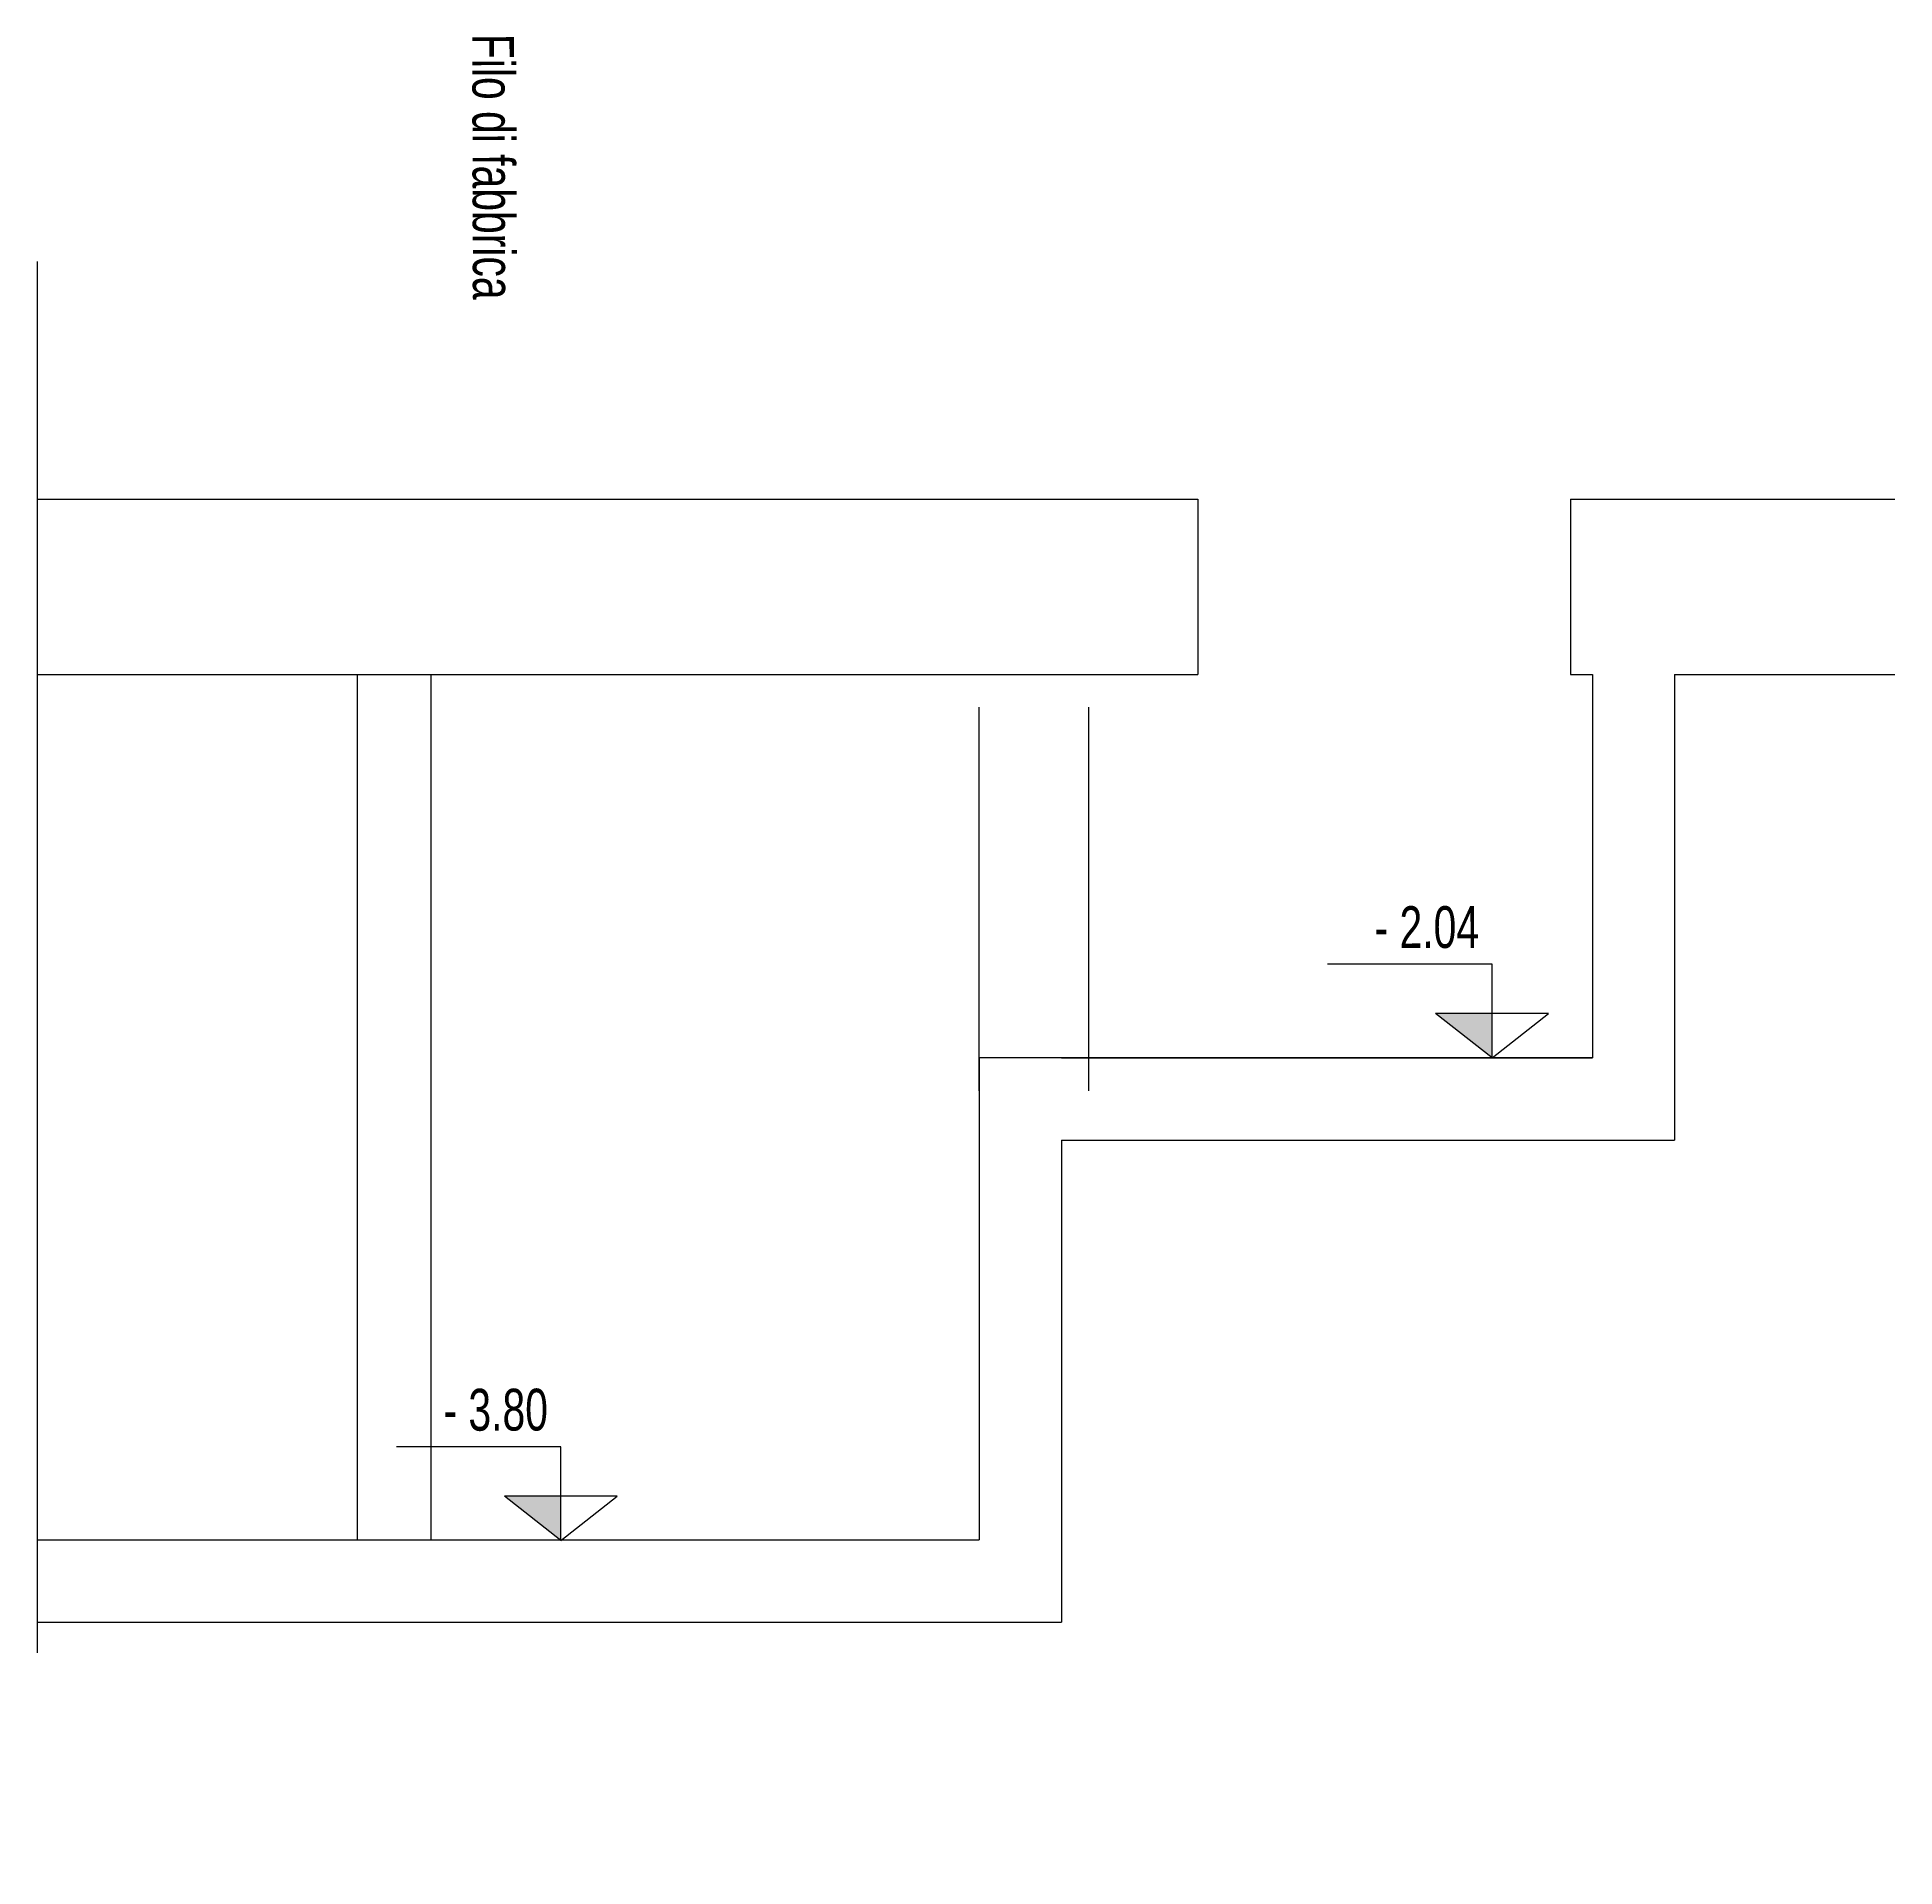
# Model space of a CAD drawing. Header units: millimetres. Extents: x 24747 to 137666, y -34589 to 43444.
# Drawn here: x 118287 to 118965, y 37867 to 38536 of the extents above; entities that cross this region are included whole.
import ezdxf

# ---------------------------------------------------------------- set-up
doc = ezdxf.new("R2010")
doc.units = ezdxf.units.MM
doc.header["$LTSCALE"] = 10
doc.linetypes.add('DASHDOT', pattern=[25.4, 12.7, -6.35, 0, -6.35])
for name, color, linetype in [('0_qt', 1, 'Continuous'), ('X_Controsoffitti', 7, 'Continuous'), ('X_MURI', 3, 'Continuous'), ('X_Serramenti Int', 1, 'Continuous'), ('X_TESTI alt', 6, 'Continuous')]:
    doc.layers.add(name, color=color, linetype=linetype)
doc.layers.add('X_SCALE', color=1, linetype='Continuous', lineweight=25)
doc.styles.add('QUOTE', font='simplex.shx', dxfattribs={"width": 0.7})

# ---------------------------------------------------------------- blocks, each defined once
blk = doc.blocks.new('per quote altimetriche')
at = {"layer": 'X_TESTI alt', "ltscale": 4}
h = blk.add_hatch(color=256, dxfattribs=at)
h.dxf.hatch_style = 1
h.paths.add_polyline_path([(-130049.51, 1536576.6), (-130032.36, 1536590.08), (-130049.51, 1536590.08)])
for p, q in [((-130049.51, 1536590.08), (-130049.51, 1536605.08)), ((-130049.51, 1536605.08), (-129999.51, 1536605.08)), ((-130066.66, 1536590.08), (-130032.36, 1536590.08)), ((-130049.51, 1536576.6), (-130049.51, 1536590.08))]:
    blk.add_line(p, q, dxfattribs=at)
for points in [[(-130049.51, 1536576.6), (-130066.66, 1536590.08)], [(-130049.51, 1536576.6), (-130032.36, 1536590.08)]]:
    blk.add_lwpolyline(points, dxfattribs=at)

msp = doc.modelspace()

# ---------------------------------------------------------------- linework, layer by layer
at = {"layer": '0_qt', "linetype": 'DASHDOT', "ltscale": 4}
msp.add_line((118287.26464, 38453.58458), (118287.26464, 37867.45747), dxfattribs=at)
at = {"layer": 'X_MURI'}
for p, q in [((118287.26464, 38366.82437), (118710.98739, 38366.82359, 0)), ((118846.98739, 38366.82359, 0), (118965.38485, 38366.82359, 0)), ((118846.98739, 38366.82359, 0), (118846.98739, 38302.82359, 0)), ((118287.26464, 38302.82437), (118710.98739, 38302.82359, 0)), ((118846.98739, 38302.82359, 0), (118854.98739, 38302.82359, 0)), ((118854.98739, 38302.82359, 0), (118854.9875, 38162.82386, 0)), ((118884.98739, 38302.82359, 0), (118965.38485, 38302.82359, 0)), ((118884.98739, 38302.82359, 0), (118884.9875, 38132.82386, 0)), ((118661.14906, 38162.82464, 0), (118854.9875, 38162.82386, 0)), ((118661.14906, 38132.82465, 0), (118661.14896, 37956.82398)), ((118661.14906, 38132.82465, 0), (118884.9875, 38132.82386, 0)), ((118287.26464, 37986.82437), (118631.15013, 37986.82403)), ((118287.26464, 37956.82437), (118661.14896, 37956.82398))]:
    msp.add_line(p, q, dxfattribs=at)
at = {"layer": 'X_MURI', "elevation": 0}
msp.add_lwpolyline([(118710.98739, 38366.82359), (118710.98739, 38302.82359)], dxfattribs=at)
msp.add_lwpolyline([(118710.98739, 38366.82359), (118710.98739, 38302.82359)], dxfattribs=at)
at = {"layer": 'X_MURI'}
msp.add_lwpolyline([(118854.9875, 38162.82386), (118631.15024, 38162.82374), (118631.15013, 37986.82403)], dxfattribs=at)
at = {"layer": 'X_SCALE', "ltscale": 0.5, "elevation": 0}
for points in [[(118404.08358, 38302.82415), (118404.08358, 37986.82425)], [(118431.08358, 37986.82423), (118431.08358, 38302.8241)]]:
    msp.add_lwpolyline(points, dxfattribs=at)
at = {"layer": 'X_Serramenti Int'}
for p, q in [((118631.13505, 38150.82374), (118631.13505, 38290.82374)), ((118671.13505, 38150.82374), (118671.13505, 38290.82366))]:
    msp.add_line(p, q, dxfattribs=at)

# ---------------------------------------------------------------- block references
at = {"layer": 'X_Controsoffitti', "xscale": -1.199999999999818, "yscale": 1.199999999999818, "zscale": 1.199999999999818}
for p in [(-37241.07086, -1805729.10036, 0), (-37580.95901, -1805905.31134)]:
    msp.add_blockref('per quote altimetriche', p, dxfattribs=at)

# ---------------------------------------------------------------- texts
at = {"layer": 'X_TESTI alt', "char_height": 1.4, "width": 1233.1285579, "attachment_point": 7, "style": 'QUOTE'}
for s, insert, rotation in [('{\\fArial|b0|i0|c0|p34;\\H10.9x;Filo di fabbrica}', (118445.88528, 38536.69882, 0), 270.14908527), ('{\\fArial|b0|i0|c0|p34;\\H10.9x;- 2.04}', (118775.47348, 38202.68046, 0), 0.14908527), ('{\\fArial|b0|i0|c0|p34;\\H10.9x;- 3.80}', (118435.58532, 38026.46948), 0.14908527)]:
    msp.add_mtext(s, dxfattribs=dict(at, insert=insert, rotation=rotation))

doc.saveas('drawing.dxf')
